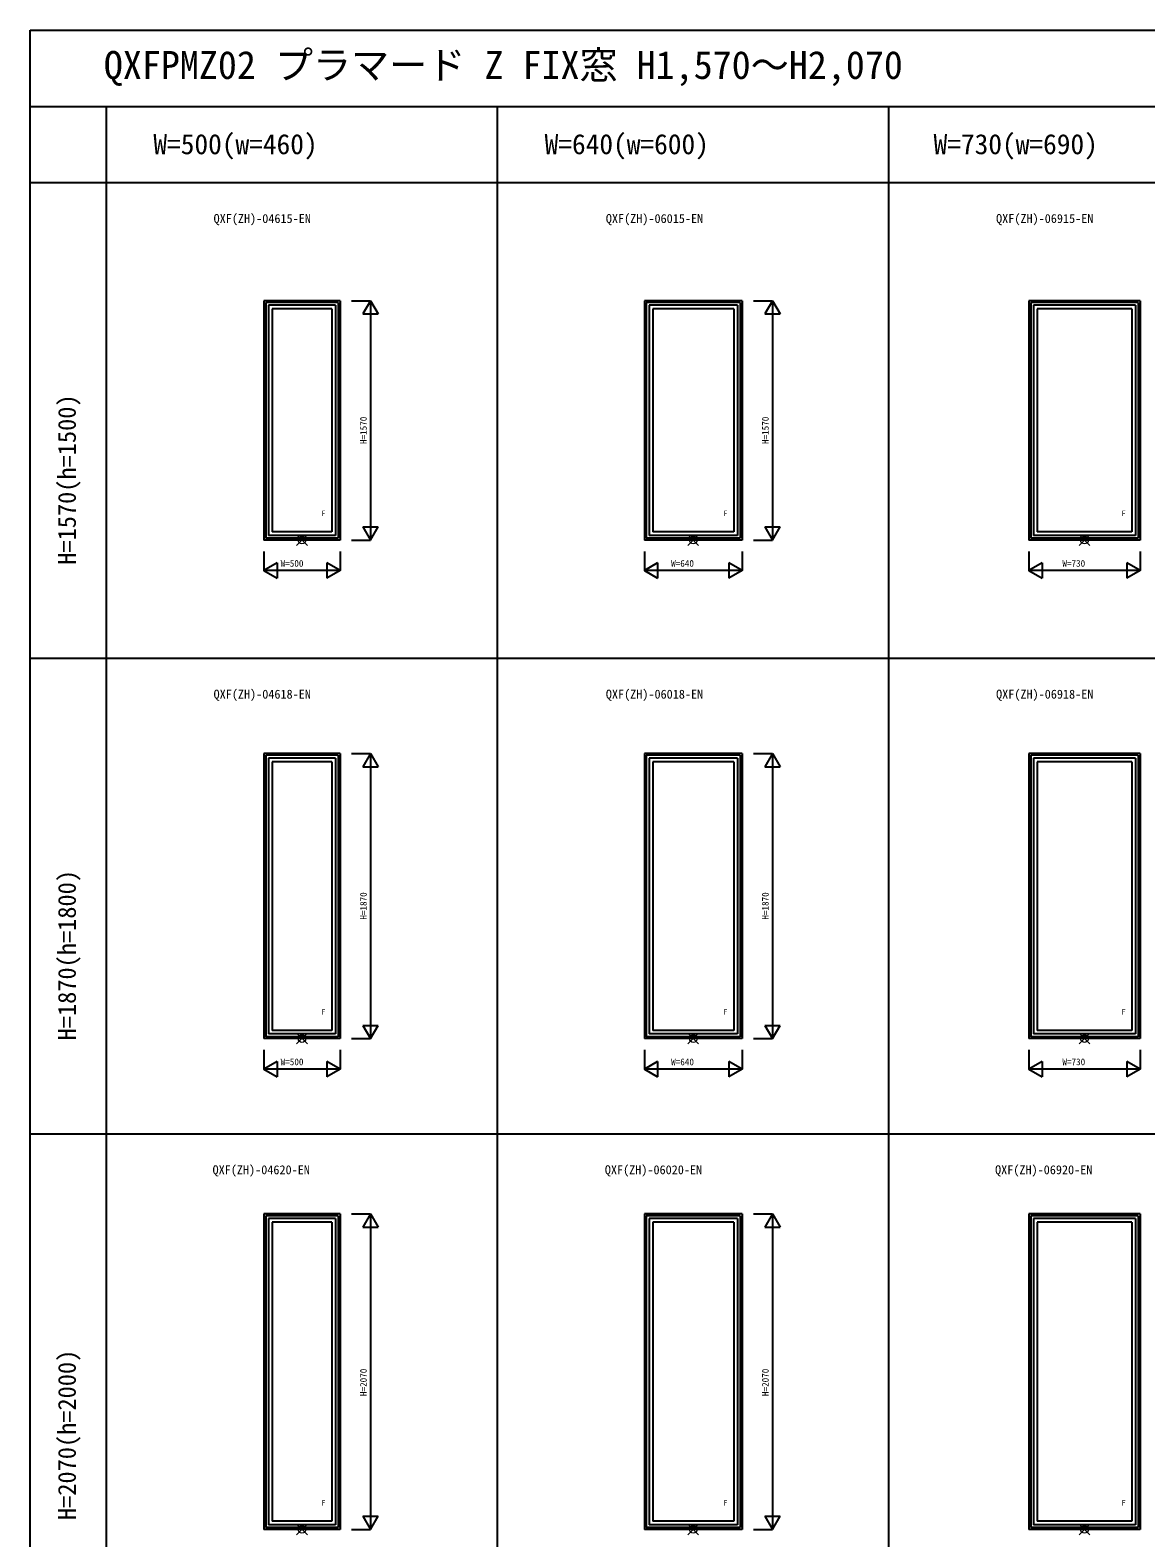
# Model space of a CAD drawing. Units: millimetres, scale not verified. Extents: x -13750 to 13750, y -10000 to 10000.
# Drawn here: x -13750 to -6431, y 110 to 10000 of the extents above; entities that cross this region are included whole.
import ezdxf
from ezdxf.enums import TextEntityAlignment as Align

# ---------------------------------------------------------------- set-up
doc = ezdxf.new("R2010")
doc.units = ezdxf.units.MM
doc.header["$LTSCALE"] = 50
for name, color, linetype in [('0-0_0', 3, 'Continuous'), ('0-1_YKK_A1', 4, 'Continuous'), ('0-4_YKK_F1', 7, 'Continuous'), ('0-6_YKK_N1', 2, 'Continuous')]:
    doc.layers.add(name, color=color, linetype=linetype)
doc.layers.add('0-5_YKK_IN', color=1, linetype='Continuous', lineweight=18)
doc.styles.add('ＭＳ ゴシック', font='')
doc.styles.get('ＭＳ ゴシック').set_extended_font_data('MS Gothic')

msp = doc.modelspace()

# ---------------------------------------------------------------- linework, layer by layer
at = {"layer": '0-1_YKK_A1'}
for p, q in [((-11716.7, 8225), (-12216.7, 8225)), ((-12216.7, 8225), (-12216.7, 6655)), ((-11728.7, 8213), (-12204.7, 8213)), ((-12204.7, 8213), (-12204.7, 6667)), ((-11728.7, 8213), (-11728.7, 6667)), ((-11716.7, 8225), (-11716.7, 6655)), ((-9080.1, 8225), (-9720.1, 8225)), ((-9720.1, 8225), (-9720.1, 6655)), ((-9092.1, 8213), (-9708.1, 8213)), ((-9708.1, 8213), (-9708.1, 6667)), ((-9092.1, 8213), (-9092.1, 6667)), ((-9080.1, 8225), (-9080.1, 6655)), ((-6468.5, 8225), (-7198.5, 8225)), ((-7198.5, 8225), (-7198.5, 6655)), ((-6480.5, 8213), (-7186.5, 8213)), ((-7186.5, 8213), (-7186.5, 6667)), ((-6480.5, 8213), (-6480.5, 6667)), ((-6468.5, 8225), (-6468.5, 6655)), ((-11746.7, 8195), (-12186.7, 8195)), ((-12186.7, 8195), (-12186.7, 6685)), ((-11770.7, 8171), (-12162.7, 8171)), ((-12162.7, 8171), (-12162.7, 6709)), ((-11770.7, 8171), (-11770.7, 6709)), ((-11746.7, 8195), (-11746.7, 6685)), ((-9110.1, 8195), (-9690.1, 8195)), ((-9690.1, 8195), (-9690.1, 6685)), ((-9134.1, 8171), (-9666.1, 8171)), ((-9666.1, 8171), (-9666.1, 6709)), ((-9134.1, 8171), (-9134.1, 6709)), ((-9110.1, 8195), (-9110.1, 6685)), ((-6498.5, 8195), (-7168.5, 8195)), ((-7168.5, 8195), (-7168.5, 6685)), ((-6522.5, 8171), (-7144.5, 8171)), ((-7144.5, 8171), (-7144.5, 6709)), ((-6522.5, 8171), (-6522.5, 6709)), ((-6498.5, 8195), (-6498.5, 6685)), ((-11716.7, 6655), (-12216.7, 6655)), ((-11728.7, 6667), (-12204.7, 6667)), ((-11746.7, 6685), (-12186.7, 6685)), ((-11770.7, 6709), (-12162.7, 6709)), ((-9080.1, 6655), (-9720.1, 6655)), ((-9092.1, 6667), (-9708.1, 6667)), ((-9110.1, 6685), (-9690.1, 6685)), ((-9134.1, 6709), (-9666.1, 6709)), ((-6468.5, 6655), (-7198.5, 6655)), ((-6480.5, 6667), (-7186.5, 6667)), ((-6498.5, 6685), (-7168.5, 6685)), ((-6522.5, 6709), (-7144.5, 6709)), ((-11716.7, 5255), (-12216.7, 5255)), ((-12216.7, 5255), (-12216.7, 3385)), ((-11728.7, 5243), (-12204.7, 5243)), ((-12204.7, 5243), (-12204.7, 3397)), ((-11728.7, 5243), (-11728.7, 3397)), ((-11716.7, 5255), (-11716.7, 3385)), ((-9080.1, 5255), (-9720.1, 5255)), ((-9720.1, 5255), (-9720.1, 3385)), ((-9092.1, 5243), (-9708.1, 5243)), ((-9708.1, 5243), (-9708.1, 3397)), ((-9092.1, 5243), (-9092.1, 3397)), ((-9080.1, 5255), (-9080.1, 3385)), ((-6468.5, 5255), (-7198.5, 5255)), ((-7198.5, 5255), (-7198.5, 3385)), ((-6480.5, 5243), (-7186.5, 5243)), ((-7186.5, 5243), (-7186.5, 3397)), ((-6480.5, 5243), (-6480.5, 3397)), ((-6468.5, 5255), (-6468.5, 3385)), ((-11746.7, 5225), (-12186.7, 5225)), ((-12186.7, 5225), (-12186.7, 3415)), ((-11770.7, 5201), (-12162.7, 5201)), ((-12162.7, 5201), (-12162.7, 3439)), ((-11770.7, 5201), (-11770.7, 3439)), ((-11746.7, 5225), (-11746.7, 3415)), ((-9110.1, 5225), (-9690.1, 5225)), ((-9690.1, 5225), (-9690.1, 3415)), ((-9134.1, 5201), (-9666.1, 5201)), ((-9666.1, 5201), (-9666.1, 3439)), ((-9134.1, 5201), (-9134.1, 3439)), ((-9110.1, 5225), (-9110.1, 3415)), ((-6498.5, 5225), (-7168.5, 5225)), ((-7168.5, 5225), (-7168.5, 3415)), ((-6522.5, 5201), (-7144.5, 5201)), ((-7144.5, 5201), (-7144.5, 3439)), ((-6522.5, 5201), (-6522.5, 3439)), ((-6498.5, 5225), (-6498.5, 3415)), ((-11716.7, 3385), (-12216.7, 3385)), ((-11728.7, 3397), (-12204.7, 3397)), ((-11746.7, 3415), (-12186.7, 3415)), ((-11770.7, 3439), (-12162.7, 3439)), ((-9080.1, 3385), (-9720.1, 3385)), ((-9092.1, 3397), (-9708.1, 3397)), ((-9110.1, 3415), (-9690.1, 3415)), ((-9134.1, 3439), (-9666.1, 3439)), ((-6468.5, 3385), (-7198.5, 3385)), ((-6480.5, 3397), (-7186.5, 3397)), ((-6498.5, 3415), (-7168.5, 3415)), ((-6522.5, 3439), (-7144.5, 3439)), ((-11716.7, 2235), (-12216.7, 2235)), ((-12216.7, 2235), (-12216.7, 165)), ((-11728.7, 2223), (-12204.7, 2223)), ((-12204.7, 2223), (-12204.7, 177)), ((-11746.7, 2205), (-12186.7, 2205)), ((-12186.7, 2205), (-12186.7, 195)), ((-11770.7, 2181), (-12162.7, 2181)), ((-12162.7, 2181), (-12162.7, 219)), ((-11770.7, 2181), (-11770.7, 219)), ((-11746.7, 2205), (-11746.7, 195)), ((-11728.7, 2223), (-11728.7, 177)), ((-11716.7, 2235), (-11716.7, 165)), ((-9080.1, 2235), (-9720.1, 2235)), ((-9720.1, 2235), (-9720.1, 165)), ((-9092.1, 2223), (-9708.1, 2223)), ((-9708.1, 2223), (-9708.1, 177)), ((-9110.1, 2205), (-9690.1, 2205)), ((-9690.1, 2205), (-9690.1, 195)), ((-9134.1, 2181), (-9666.1, 2181)), ((-9666.1, 2181), (-9666.1, 219)), ((-9134.1, 2181), (-9134.1, 219)), ((-9110.1, 2205), (-9110.1, 195)), ((-9092.1, 2223), (-9092.1, 177)), ((-9080.1, 2235), (-9080.1, 165)), ((-6468.5, 2235), (-7198.5, 2235)), ((-7198.5, 2235), (-7198.5, 165)), ((-6480.5, 2223), (-7186.5, 2223)), ((-7186.5, 2223), (-7186.5, 177)), ((-6498.5, 2205), (-7168.5, 2205)), ((-7168.5, 2205), (-7168.5, 195)), ((-6522.5, 2181), (-7144.5, 2181)), ((-7144.5, 2181), (-7144.5, 219)), ((-6522.5, 2181), (-6522.5, 219)), ((-6498.5, 2205), (-6498.5, 195)), ((-6480.5, 2223), (-6480.5, 177)), ((-6468.5, 2235), (-6468.5, 165)), ((-11770.7, 219), (-12162.7, 219)), ((-9134.1, 219), (-9666.1, 219)), ((-6522.5, 219), (-7144.5, 219)), ((-11716.7, 165), (-12216.7, 165)), ((-11728.7, 177), (-12204.7, 177)), ((-11746.7, 195), (-12186.7, 195)), ((-9080.1, 165), (-9720.1, 165)), ((-9092.1, 177), (-9708.1, 177)), ((-9110.1, 195), (-9690.1, 195)), ((-6468.5, 165), (-7198.5, 165)), ((-6480.5, 177), (-7186.5, 177)), ((-6498.5, 195), (-7168.5, 195))]:
    msp.add_line(p, q, dxfattribs=at)
at = {"layer": '0-4_YKK_F1'}
for p, q in [((-13750, -10000), (-13750, 10000)), ((-13750, 10000), (13750, 10000)), ((-13750, 9500), (13250, 9500)), ((-13250, -10000), (-13250, 9500)), ((-10683.4, -10000), (-10683.4, 9500)), ((-8116.8, -10000), (-8116.8, 9500)), ((-13750, 9000), (13250, 9000)), ((-13750, 5880), (13250, 5880)), ((-13750, 2760), (13250, 2760))]:
    msp.add_line(p, q, dxfattribs=at)
at = {"layer": '0-5_YKK_IN'}
for p, q in [((-12002.06, 6690.36), (-11931.34, 6619.64)), ((-12002.06, 6619.64), (-11931.34, 6690.36)), ((-9435.46, 6690.36), (-9364.74, 6619.64)), ((-9435.46, 6619.64), (-9364.74, 6690.36)), ((-6868.86, 6690.36), (-6798.14, 6619.64)), ((-6868.86, 6619.64), (-6798.14, 6690.36)), ((-12002.06, 3420.36), (-11931.34, 3349.64)), ((-12002.06, 3349.64), (-11931.34, 3420.36)), ((-9435.46, 3420.36), (-9364.74, 3349.64)), ((-9435.46, 3349.64), (-9364.74, 3420.36)), ((-6868.86, 3420.36), (-6798.14, 3349.64)), ((-6868.86, 3349.64), (-6798.14, 3420.36)), ((-12002.06, 200.36), (-11931.34, 129.64)), ((-12002.06, 129.64), (-11931.34, 200.36)), ((-9435.46, 200.36), (-9364.74, 129.64)), ((-9435.46, 129.64), (-9364.74, 200.36)), ((-6868.86, 200.36), (-6798.14, 129.64)), ((-6868.86, 129.64), (-6798.14, 200.36))]:
    msp.add_line(p, q, dxfattribs=at)
for centre in [(-11966.7, 6655), (-9400.1, 6655), (-6833.5, 6655), (-11966.7, 3385), (-9400.1, 3385), (-6833.5, 3385), (-11966.7, 165), (-9400.1, 165), (-6833.5, 165)]:
    msp.add_circle(centre, 25, dxfattribs=at)
at = {"layer": '0-6_YKK_N1'}
for p, q in [((-11641.7, 8225), (-11516.7, 8225)), ((-11516.7, 8225), (-11566.7, 8138.4)), ((-11516.7, 8225), (-11466.7, 8138.4)), ((-11516.7, 8225), (-11516.7, 6655)), ((-9005.1, 8225), (-8880.1, 8225)), ((-8880.1, 8225), (-8930.1, 8138.4)), ((-8880.1, 8225), (-8830.1, 8138.4)), ((-8880.1, 8225), (-8880.1, 6655)), ((-11566.7, 8138.4), (-11466.7, 8138.4)), ((-8930.1, 8138.4), (-8830.1, 8138.4)), ((-11566.7, 6741.6), (-11516.7, 6655)), ((-11566.7, 6741.6), (-11466.7, 6741.6)), ((-11516.7, 6655), (-11466.7, 6741.6)), ((-8930.1, 6741.6), (-8880.1, 6655)), ((-8930.1, 6741.6), (-8830.1, 6741.6)), ((-8880.1, 6655), (-8830.1, 6741.6)), ((-11641.7, 6655), (-11516.7, 6655)), ((-9005.1, 6655), (-8880.1, 6655)), ((-12216.7, 6580), (-12216.7, 6455)), ((-9720.1, 6580), (-9720.1, 6455)), ((-7198.5, 6580), (-7198.5, 6455)), ((-11716.7, 6455), (-12216.7, 6455)), ((-12130.1, 6505), (-12130.1, 6405)), ((-11803.3, 6505), (-11803.3, 6405)), ((-11716.7, 6455), (-11803.3, 6405)), ((-9080.1, 6455), (-9720.1, 6455)), ((-9633.5, 6505), (-9633.5, 6405)), ((-9166.7, 6505), (-9166.7, 6405)), ((-9080.1, 6455), (-9166.7, 6405)), ((-6468.5, 6455), (-7198.5, 6455)), ((-7111.9, 6505), (-7111.9, 6405)), ((-6555.1, 6505), (-6555.1, 6405)), ((-6468.5, 6455), (-6555.1, 6405)), ((-11641.7, 5255), (-11516.7, 5255)), ((-11516.7, 5255), (-11566.7, 5168.4)), ((-11516.7, 5255), (-11466.7, 5168.4)), ((-11516.7, 5255), (-11516.7, 3385)), ((-9005.1, 5255), (-8880.1, 5255)), ((-8880.1, 5255), (-8930.1, 5168.4)), ((-8880.1, 5255), (-8830.1, 5168.4)), ((-8880.1, 5255), (-8880.1, 3385)), ((-11566.7, 5168.4), (-11466.7, 5168.4)), ((-8930.1, 5168.4), (-8830.1, 5168.4)), ((-11566.7, 3471.6), (-11516.7, 3385)), ((-11566.7, 3471.6), (-11466.7, 3471.6)), ((-11516.7, 3385), (-11466.7, 3471.6)), ((-8930.1, 3471.6), (-8880.1, 3385)), ((-8930.1, 3471.6), (-8830.1, 3471.6)), ((-8880.1, 3385), (-8830.1, 3471.6)), ((-11641.7, 3385), (-11516.7, 3385)), ((-9005.1, 3385), (-8880.1, 3385)), ((-12216.7, 3310), (-12216.7, 3185)), ((-9720.1, 3310), (-9720.1, 3185)), ((-7198.5, 3310), (-7198.5, 3185)), ((-11716.7, 3185), (-12216.7, 3185)), ((-12130.1, 3235), (-12130.1, 3135)), ((-11803.3, 3235), (-11803.3, 3135)), ((-11716.7, 3185), (-11803.3, 3135)), ((-9080.1, 3185), (-9720.1, 3185)), ((-9633.5, 3235), (-9633.5, 3135)), ((-9166.7, 3235), (-9166.7, 3135)), ((-9080.1, 3185), (-9166.7, 3135)), ((-6468.5, 3185), (-7198.5, 3185)), ((-7111.9, 3235), (-7111.9, 3135)), ((-6555.1, 3235), (-6555.1, 3135)), ((-6468.5, 3185), (-6555.1, 3135)), ((-11641.7, 2235), (-11516.7, 2235)), ((-11516.7, 2235), (-11566.7, 2148.4)), ((-11516.7, 2235), (-11466.7, 2148.4)), ((-11516.7, 2235), (-11516.7, 165)), ((-9005.1, 2235), (-8880.1, 2235)), ((-8880.1, 2235), (-8930.1, 2148.4)), ((-8880.1, 2235), (-8830.1, 2148.4)), ((-8880.1, 2235), (-8880.1, 165)), ((-11566.7, 2148.4), (-11466.7, 2148.4)), ((-8930.1, 2148.4), (-8830.1, 2148.4)), ((-11566.7, 251.6), (-11516.7, 165)), ((-11566.7, 251.6), (-11466.7, 251.6)), ((-11516.7, 165), (-11466.7, 251.6)), ((-8930.1, 251.6), (-8880.1, 165)), ((-8930.1, 251.6), (-8830.1, 251.6)), ((-8880.1, 165), (-8830.1, 251.6)), ((-11641.7, 165), (-11516.7, 165)), ((-9005.1, 165), (-8880.1, 165))]:
    msp.add_line(p, q, dxfattribs=at)
for points in [[(-11716.7, 6580), (-11716.7, 6455), (-11803.3, 6505)], [(-9080.1, 6580), (-9080.1, 6455), (-9166.7, 6505)], [(-6468.5, 6580), (-6468.5, 6455), (-6555.1, 6505)], [(-12130.1, 6505), (-12216.7, 6455), (-12130.1, 6405)], [(-9633.5, 6505), (-9720.1, 6455), (-9633.5, 6405)], [(-7111.9, 6505), (-7198.5, 6455), (-7111.9, 6405)], [(-11716.7, 3310), (-11716.7, 3185), (-11803.3, 3235)], [(-9080.1, 3310), (-9080.1, 3185), (-9166.7, 3235)], [(-6468.5, 3310), (-6468.5, 3185), (-6555.1, 3235)], [(-12130.1, 3235), (-12216.7, 3185), (-12130.1, 3135)], [(-9633.5, 3235), (-9720.1, 3185), (-9633.5, 3135)], [(-7111.9, 3235), (-7198.5, 3185), (-7111.9, 3135)]]:
    msp.add_lwpolyline(points, dxfattribs=at)

# ---------------------------------------------------------------- texts
at = {"layer": '0-0_0', "color": 7, "style": 'ＭＳ ゴシック'}
for s, height, p in [('QXFPMZ02 プラマード Z FIX窓 H1,570～H2,070', 183.3, (-13266.67, 9625)), ('QXF(ZH)-04615-EN', 58.65, (-12546.7, 8717.41)), ('QXF(ZH)-06015-EN', 58.65, (-9973.43, 8717.41)), ('QXF(ZH)-06915-EN', 58.65, (-7413.5, 8717.41)), ('QXF(ZH)-04618-EN', 58.65, (-12546.7, 5597.41)), ('QXF(ZH)-06018-EN', 58.65, (-9973.43, 5597.41)), ('QXF(ZH)-06918-EN', 58.65, (-7413.5, 5597.41)), ('QXF(ZH)-04620-EN', 58.65, (-12553.37, 2477.41)), ('QXF(ZH)-06020-EN', 58.65, (-9980.1, 2477.41)), ('QXF(ZH)-06920-EN', 58.65, (-7420.17, 2477.41))]:
    msp.add_text(s, height=height, dxfattribs=at).set_placement(p, align=Align.BOTTOM_LEFT)
at = {"layer": '0-0_0', "style": 'ＭＳ ゴシック'}
for s, p in [('W=500(w=460)', (-12941.7, 9146.63)), ('W=640(w=600)', (-10375.1, 9146.63)), ('W=730(w=690)', (-7823.5, 9146.63))]:
    msp.add_text(s, height=132, dxfattribs=at).set_placement(p, align=Align.BOTTOM_LEFT)
for s, p in [('H=1570(h=1500)', (-13415.05, 6493.33)), ('H=1870(h=1800)', (-13415.05, 3373.33)), ('H=2070(h=2000)', (-13415.05, 226.67))]:
    msp.add_text(s, height=117.3, rotation=90, dxfattribs=at).set_placement(p, align=Align.BOTTOM_LEFT)
at = {"layer": '0-1_YKK_A1', "style": 'ＭＳ ゴシック'}
for p in [(-11839.37, 6801), (-9202.77, 6801), (-6591.17, 6801), (-11839.37, 3531), (-9202.77, 3531), (-6591.17, 3531), (-11839.37, 311), (-9202.77, 311), (-6591.17, 311)]:
    msp.add_text('F', height=36.66, dxfattribs=at).set_placement(p, align=Align.BOTTOM_LEFT)
at = {"layer": '0-6_YKK_N1', "style": 'ＭＳ ゴシック'}
for s, p in [('H=1570', (-11528.7, 7285)), ('H=1570', (-8892.1, 7285)), ('H=1870', (-11528.7, 4165)), ('H=1870', (-8892.1, 4165)), ('H=2070', (-11528.7, 1040)), ('H=2070', (-8892.1, 1040))]:
    msp.add_text(s, height=43.99, rotation=90, dxfattribs=at).set_placement(p, align=Align.BOTTOM_LEFT)
for s, p in [('W=500', (-12106.7, 6467)), ('W=640', (-9545.1, 6467)), ('W=730', (-6978.5, 6467)), ('W=500', (-12106.7, 3197)), ('W=640', (-9545.1, 3197)), ('W=730', (-6978.5, 3197))]:
    msp.add_text(s, height=43.99, dxfattribs=at).set_placement(p, align=Align.BOTTOM_LEFT)

doc.saveas('drawing.dxf')
